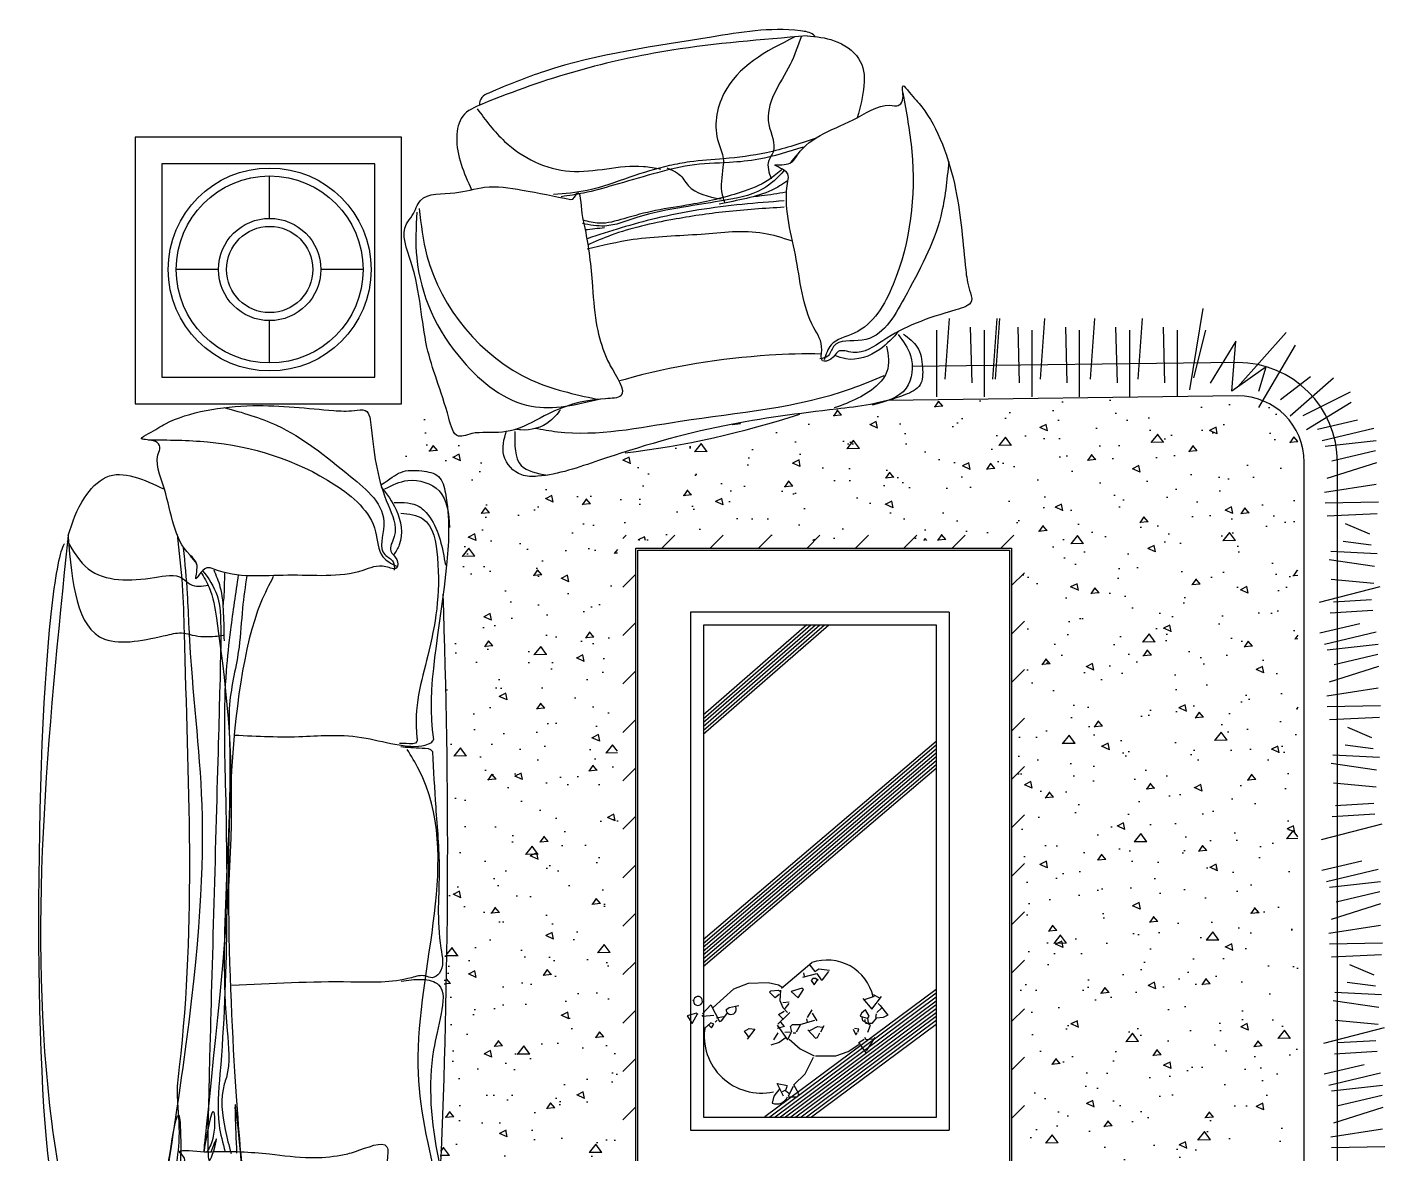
# Model space of a CAD drawing. Header units: metres. Extents: x 310.8 to 324.9, y 159.2 to 165.
# Drawn here: x 321.843 to 324.902, y 160.668 to 163.205 of the extents above; entities that cross this region are included whole.
import ezdxf

# ---------------------------------------------------------------- set-up
doc = ezdxf.new("R2010")
doc.units = ezdxf.units.M
for name, color, linetype in [('02', 2, 'Continuous'), ('4', 4, 'Continuous'), ('8', 8, 'Continuous')]:
    doc.layers.add(name, color=color, linetype=linetype)

msp = doc.modelspace()

# ---------------------------------------------------------------- hatches: boundary and pattern name
at = {"layer": '8'}
h = msp.add_hatch(dxfattribs=at)
h.set_pattern_fill('AR-CONC', scale=0.001, angle=135, style=0)
h.set_pattern_definition([(185, (270.50878, 134.22047), (-0.11755338, 0.14009465), [0.01905, -0.20955]), (130, (270.50878, 134.22047), (-0.110177, -0.1600179), [0.01524, -0.16764]), (235.451, (270.49899, 134.23214), (-0.22773024, -0.01992216), [0.01619, -0.17809]), (181.1842, (270.47286, 134.18455), (-0.1619534, 0.22141024), [0.028575, -0.314325]), (231.6356, (270.45937, 134.203), (-0.3428264, -0.0070861), [0.024285, -0.267135]), (126.184, (270.47286, 134.18455), (-0.3428264, -0.0070856), [0.02286, -0.25146]), (156, (270.46388, 134.21149), (-0.03489527, 0.17952055), [0.01905, -0.20955]), (101, (270.46388, 134.21149), (-0.1739412, -0.0865399), [0.01524, -0.16764]), (206.4514, (270.46097, 134.22645), (-0.20883646, 0.09298004), [0.01619, -0.17809]), (172.5, (270.50878, 134.22047), (-0.061973414, -0.05760547), [0, -0.165608, 0, -0.17018, 0, -0.168275]), (142.5, (270.50878, 134.22047), (-0.118087, -0.02358973), [0, -0.097028, 0, -0.161798, 0, -0.064135]), (102.5, (270.548834, 134.18042), (-0.091826196, 0.09992786), [0, -0.0635, 0, -0.19812, 0, -0.26289]), (92.5, (270.5668, 134.16246), (-0.1227224, 0.0867639), [0, -0.08255, 0, -0.131572, 0, -0.18669])])
edge = h.paths.add_edge_path()
edge.add_spline(control_points=[(322.7879, 160.5769), (322.7916, 160.5602), (322.8003, 160.5142), (322.8032, 160.436), (322.7371, 160.4033), (322.7048, 160.4083), (322.6951, 160.4104)], knot_values=[469.620343, 469.620343, 469.620343, 469.620343, 512.51828, 585.228726, 642.319956, 666.957391, 666.957391, 666.957391, 666.957391], degree=3, periodic=0)
edge.add_line((322.6951, 160.4104), (322.6951, 160.1507))
edge.add_line((322.6951, 160.1507), (322.7023, 160.1507))
edge.add_line((322.7023, 160.1507), (322.7814, 160.2235))
edge.add_spline(control_points=[(322.7814, 160.2235), (322.7829, 160.2285), (322.7892, 160.2509), (322.7984, 160.2886), (322.8259, 160.2768), (322.8364, 160.274)], knot_values=[960.785216, 960.785216, 960.785216, 960.785216, 976.246821, 1028.506194, 1062.794453, 1062.794453, 1062.794453, 1062.794453], degree=3, periodic=0)
edge.add_line((322.8364, 160.274), (323.1656, 160.5769))
edge.add_line((323.1656, 160.5769), (322.7879, 160.5769))
edge = h.paths.add_edge_path()
edge.add_arc((306.5235, 161.3524), 16.2667, 357.47069, 359.89065, ccw=False)
edge.add_spline(control_points=[(322.7744, 160.6345), (322.7789, 160.6153), (322.7837, 160.5964), (322.7879, 160.5769)], knot_values=[419.630088, 419.630088, 419.630088, 419.630088, 469.620343, 469.620343, 469.620343, 469.620343], degree=3, periodic=0)
edge.add_line((322.7879, 160.5769), (323.1656, 160.5769))
edge.add_line((323.1656, 160.5769), (323.1726, 160.5834))
edge.add_line((323.1726, 160.5834), (323.1726, 161.3213))
edge.add_line((323.1726, 161.3213), (322.7902, 161.3213))
edge = h.paths.add_edge_path()
edge.add_spline(control_points=[(322.7919, 162.0487), (322.7911, 162.0324), (322.7878, 161.9915), (322.7831, 161.9519), (322.78, 161.9283)], knot_values=[317.001492, 317.001492, 317.001492, 317.001492, 375.361256, 467.067417, 467.067417, 467.067417, 467.067417], degree=3, periodic=0)
edge.add_arc((306.5235, 161.3524), 16.2667, 359.89065, 362.02887, ccw=False)
edge.add_line((322.7902, 161.3213), (323.1726, 161.3213))
edge.add_line((323.1726, 161.3213), (323.1726, 162.0426))
edge.add_line((323.1726, 162.0426), (323.1643, 162.0487))
edge.add_line((323.1643, 162.0487), (322.7919, 162.0487))
edge = h.paths.add_edge_path()
edge.add_spline(control_points=[(322.8374, 162.2879), (322.8289, 162.2853), (322.8064, 162.2779), (322.7987, 162.3033), (322.7943, 162.3194)], knot_values=[981.406871, 981.406871, 981.406871, 981.406871, 1009.183458, 1056.282781, 1056.282781, 1056.282781, 1056.282781], degree=3, periodic=0)
edge.add_line((322.7943, 162.3194), (322.7139, 162.3783))
edge.add_line((322.7139, 162.3783), (322.6951, 162.3783))
edge.add_line((322.6951, 162.3783), (322.6951, 162.2295))
edge.add_line((322.6951, 162.2295), (322.7704, 162.2136))
edge.add_line((322.7704, 162.2136), (322.8214, 162.0487))
edge.add_line((322.8214, 162.0487), (323.1643, 162.0487))
edge.add_line((323.1643, 162.0487), (322.9649, 162.1946))
edge.add_spline(control_points=[(322.9649, 162.1946), (322.9622, 162.1951), (322.9457, 162.1994), (322.9311, 162.2122), (322.9234, 162.2249)], knot_values=[1197.140204, 1197.140204, 1197.140204, 1197.140204, 1206.58239, 1255.494225, 1255.494225, 1255.494225, 1255.494225], degree=3, periodic=0)
edge.add_line((322.9234, 162.2249), (322.8374, 162.2879))
h.paths.add_polyline_path([(322.9986, 162.1699), (323.1643, 162.0487), (323.1726, 162.0487), (323.1726, 162.2235)])
edge = h.paths.add_edge_path()
edge.add_spline(control_points=[(323.7829, 162.3647), (323.7436, 162.3539), (323.6232, 162.3404), (323.4136, 162.3138), (323.2518, 162.2688), (323.1726, 162.2431)], knot_values=[238.329529, 238.329529, 238.329529, 238.329529, 375.361256, 667.155028, 952.303281, 952.303281, 952.303281, 952.303281], degree=3, periodic=0)
edge.add_line((323.1726, 162.2431), (323.1726, 162.0487))
edge.add_line((323.1726, 162.0487), (324.0754, 162.0487))
edge.add_line((324.0754, 162.0487), (324.0754, 162.3685))
edge.add_line((324.0754, 162.3685), (323.7829, 162.3647))
h.paths.add_polyline_path([(324.0754, 162.3685), (324.0754, 162.0487), (324.7057, 162.0487), (324.7057, 162.2896, 0.289292), (324.5705, 162.3749)])
h.paths.add_polyline_path([(324.0754, 162.0487), (324.0754, 161.3213), (324.7057, 161.3213), (324.7057, 162.0487)])
h.paths.add_polyline_path([(324.0894, 161.3213), (324.0754, 161.3074), (324.0754, 160.5769), (324.7057, 160.5769), (324.7057, 161.3213)])
h.paths.add_polyline_path([(324.0754, 160.5769), (324.0754, 160.1507), (324.6405, 160.1507, 0.161448), (324.7057, 160.2187), (324.7057, 160.5769)])
edge = h.paths.add_edge_path()
edge.add_line((323.1726, 160.5769), (323.1726, 160.3182))
edge.add_spline(control_points=[(323.1726, 160.3182), (323.2495, 160.2935), (323.409, 160.2495), (323.6161, 160.2232), (323.7365, 160.2097), (323.7759, 160.1989)], knot_values=[238.329529, 238.329529, 238.329529, 238.329529, 514.99873, 806.792502, 943.824229, 943.824229, 943.824229, 943.824229], degree=3, periodic=0)
edge.add_spline(control_points=[(323.7759, 160.1989), (323.7882, 160.1955), (323.8142, 160.1871), (323.8458, 160.1727), (323.8515, 160.1557), (323.8524, 160.1507)], knot_values=[131.297279, 131.297279, 131.297279, 131.297279, 174.297836, 221.092255, 238.329529, 238.329529, 238.329529, 238.329529], degree=3, periodic=0)
edge.add_line((323.8524, 160.1507), (324.0754, 160.1507))
edge.add_line((324.0754, 160.1507), (324.0754, 160.5769))
edge.add_line((324.0754, 160.5769), (323.1726, 160.5769))
h.paths.add_polyline_path([(322.971, 160.3979), (323.1726, 160.3514), (323.1726, 160.5769), (323.1656, 160.5769)])

# ---------------------------------------------------------------- linework, layer by layer
at = {"layer": '02', "color": 7}
for p, q in [((322.6861, 162.9572), (322.0861, 162.9572)), ((322.0861, 162.9572), (322.0861, 162.3572)), ((322.6861, 162.3572), (322.6861, 162.9572)), ((322.6261, 162.8972), (322.1461, 162.8972)), ((322.1461, 162.8972), (322.1461, 162.4172)), ((322.6261, 162.4172), (322.6261, 162.8972)), ((324.4621, 162.3881), (324.4927, 162.5718)), ((323.9114, 162.4124), (323.9211, 162.5493)), ((324.0185, 162.4124), (324.0283, 162.5493)), ((324.0245, 162.4124), (324.0343, 162.5493)), ((324.1257, 162.4124), (324.1355, 162.5493)), ((324.2388, 162.4124), (324.2486, 162.5493)), ((324.346, 162.4124), (324.3558, 162.5493)), ((323.8927, 162.3728), (323.8927, 162.5228)), ((323.9717, 162.4042), (323.9684, 162.5297)), ((323.9999, 162.3728), (323.9999, 162.5228)), ((324.0789, 162.4042), (324.0756, 162.5297)), ((324.107, 162.3728), (324.107, 162.5228)), ((324.1861, 162.4042), (324.1828, 162.5297)), ((324.2142, 162.3728), (324.2142, 162.5228)), ((324.2992, 162.4042), (324.2959, 162.5297)), ((324.3274, 162.3728), (324.3274, 162.5228)), ((324.4064, 162.4042), (324.4031, 162.5297)), ((324.4345, 162.3728), (324.4345, 162.5228)), ((324.4712, 162.4157), (324.4988, 162.5228)), ((324.5702, 162.3946), (324.6793, 162.5173)), ((324.5661, 162.4983), (324.508, 162.4034)), ((324.5569, 162.3851), (324.5661, 162.4983)), ((324.6181, 162.3483), (324.7007, 162.4891)), ((324.5705, 162.4497), (323.8368, 162.4411)), ((324.6345, 162.4404), (324.5569, 162.3851)), ((324.6181, 162.3851), (324.6345, 162.4404)), ((322.1461, 162.4172), (322.6261, 162.4172)), ((324.667, 162.3667), (324.7343, 162.4187)), ((324.6884, 162.33), (324.7863, 162.4157)), ((324.7177, 162.3306), (324.8247, 162.3836)), ((322.0861, 162.3572), (322.6861, 162.3572)), ((324.5705, 162.3749), (323.7829, 162.3647)), ((324.7252, 162.2993), (324.8261, 162.3606)), ((324.7504, 162.2998), (324.8404, 162.321)), ((324.7608, 162.2742), (324.8771, 162.3021)), ((324.7672, 162.2616), (324.8822, 162.2742)), ((324.7823, 162.2287), (324.8809, 162.2515)), ((324.7202, 160.2831), (324.7202, 162.2252)), ((324.7722, 162.1895), (324.8834, 162.2249)), ((324.7951, 160.2831), (324.7951, 162.2252)), ((324.7659, 162.1579), (324.8822, 162.1756)), ((324.7672, 162.1338), (324.8872, 162.1364)), ((324.7722, 162.1048), (324.8847, 162.1098)), ((324.8127, 162.087), (324.867, 162.0643)), ((323.1926, 162.0612), (323.1847, 162.0533)), ((323.3017, 162.0612), (323.2725, 162.032)), ((323.4108, 162.0612), (323.3816, 162.032)), ((323.5199, 162.0612), (323.4907, 162.032)), ((323.629, 162.0612), (323.5999, 162.032)), ((323.7381, 162.0612), (323.709, 162.032)), ((323.8472, 162.0612), (323.8181, 162.032)), ((323.9563, 162.0612), (323.9272, 162.032)), ((324.0655, 162.0612), (324.0363, 162.032)), ((324.8076, 162.0478), (324.8708, 162.039)), ((323.2138, 160.6016), (323.2138, 162.032)), ((323.2138, 162.032), (324.0606, 162.032)), ((323.2187, 160.6065), (323.2187, 162.0272)), ((323.2187, 162.0272), (324.0558, 162.0272)), ((324.0558, 162.0272), (324.0558, 160.6065)), ((324.0606, 162.032), (324.0606, 160.6016)), ((324.7798, 162.0251), (324.8847, 162.02)), ((324.776, 162.0061), (324.8784, 161.9909)), ((323.2138, 161.9733), (323.1847, 161.9442)), ((324.0898, 161.9764), (324.0606, 161.9473)), ((324.7811, 161.9618), (324.8771, 161.953)), ((324.7543, 161.9098), (324.8913, 161.9453)), ((324.7785, 161.8859), (324.8746, 161.8923)), ((324.7861, 161.9112), (324.8721, 161.9163)), ((323.2138, 161.8642), (323.1847, 161.8351)), ((323.9204, 161.8876), (323.3372, 161.8876)), ((323.3372, 161.8876), (323.3372, 160.7212)), ((323.5993, 161.8589), (323.366, 161.6555)), ((323.9204, 161.8876), (323.9204, 160.7212)), ((324.0898, 161.8673), (324.0606, 161.8382)), ((324.7553, 161.841), (324.8454, 161.8623)), ((323.6188, 161.8585), (323.366, 161.638)), ((323.6088, 161.8585), (323.366, 161.6467)), ((323.6489, 161.8585), (323.366, 161.6117)), ((323.6389, 161.8585), (323.366, 161.6205)), ((323.6289, 161.8585), (323.366, 161.6292)), ((323.8913, 161.8585), (323.3664, 161.8585)), ((323.3664, 161.8585), (323.3664, 160.7504)), ((323.8913, 160.7504), (323.8913, 161.8585)), ((324.7658, 161.8155), (324.882, 161.8433)), ((324.7721, 161.8028), (324.8871, 161.8155)), ((324.7873, 161.77), (324.8858, 161.7927)), ((323.2138, 161.7551), (323.1847, 161.7259)), ((324.0898, 161.7582), (324.0606, 161.729)), ((324.7771, 161.7307), (324.8884, 161.7662)), ((324.7708, 161.6991), (324.8871, 161.7168)), ((324.7721, 161.6751), (324.8922, 161.6776)), ((323.2138, 161.646), (323.1847, 161.6168)), ((324.0898, 161.6491), (324.0606, 161.6199)), ((324.7771, 161.646), (324.8896, 161.6511)), ((324.8176, 161.6283), (324.8719, 161.6055)), ((323.8909, 161.5964), (323.3662, 161.1496)), ((323.8909, 161.5877), (323.3662, 161.1409)), ((324.8125, 161.5891), (324.8757, 161.5802)), ((323.8909, 161.5789), (323.3662, 161.1321)), ((323.8909, 161.5702), (323.3662, 161.1234)), ((323.8909, 161.5614), (323.3662, 161.1147)), ((323.8909, 161.5527), (323.3662, 161.1059)), ((324.7847, 161.5663), (324.8896, 161.5613)), ((323.2138, 161.5369), (323.1847, 161.5077)), ((323.8909, 161.5439), (323.3662, 161.0972)), ((323.8909, 161.5352), (323.3662, 161.0884)), ((324.0898, 161.54), (324.0606, 161.5108)), ((324.7809, 161.5473), (324.8833, 161.5322)), ((324.786, 161.5031), (324.882, 161.4942)), ((324.0898, 161.4309), (324.0606, 161.4017)), ((324.7835, 161.4272), (324.8795, 161.4335)), ((324.791, 161.4525), (324.877, 161.4575)), ((323.2138, 161.4278), (323.1847, 161.3986)), ((324.7591, 161.3753), (324.8961, 161.4108)), ((323.2138, 161.3187), (323.1847, 161.2895)), ((324.0898, 161.3218), (324.0606, 161.2926)), ((324.76, 161.3066), (324.8501, 161.3278)), ((324.7705, 161.281), (324.8868, 161.3088)), ((324.7768, 161.2683), (324.8918, 161.281)), ((324.792, 161.2355), (324.8906, 161.2582)), ((324.7819, 161.1963), (324.8931, 161.2317)), ((323.2138, 161.2096), (323.1847, 161.1804)), ((324.0898, 161.2126), (324.0606, 161.1835)), ((324.7756, 161.1646), (324.8918, 161.1823)), ((324.7768, 161.1406), (324.8969, 161.1431)), ((323.2138, 161.1004), (323.1847, 161.0713)), ((323.5427, 161.0407), (323.6104, 161.0983)), ((324.0898, 161.1035), (324.0606, 161.0744)), ((324.7819, 161.1115), (324.8944, 161.1166)), ((324.8223, 161.0938), (324.8767, 161.071)), ((323.5902, 161.0652), (323.6219, 161.0738)), ((323.5917, 161.0752), (323.5931, 161.068)), ((323.6061, 161.0925), (323.6176, 161.0781)), ((323.6176, 161.0781), (323.6262, 161.0839)), ((323.6219, 161.0738), (323.632, 161.0594)), ((323.6262, 161.0839), (323.6507, 161.081)), ((323.6349, 161.0594), (323.6493, 161.0781)), ((323.3886, 160.9975), (323.4347, 161.0392)), ((323.4347, 161.0392), (323.4678, 161.0522)), ((323.4678, 161.0522), (323.5125, 161.0536)), ((323.8909, 161.038), (323.505, 160.7507)), ((323.5125, 161.0536), (323.5355, 161.0479)), ((323.5154, 161.032), (323.5182, 161.0349)), ((323.5182, 161.0349), (323.5355, 161.0364)), ((323.5355, 161.0479), (323.5456, 161.0421)), ((323.5355, 161.0364), (323.5398, 161.0335)), ((323.5398, 161.0364), (323.5384, 161.0133)), ((323.5888, 161.0407), (323.5643, 161.0335)), ((323.5643, 161.0335), (323.5802, 161.0191)), ((323.5802, 161.0191), (323.5917, 161.0378)), ((323.5917, 161.0378), (323.5888, 161.0407)), ((323.6133, 161.0623), (323.609, 161.058)), ((323.609, 161.058), (323.6162, 161.0479)), ((323.619, 161.0623), (323.6133, 161.0623)), ((323.6162, 161.0479), (323.6248, 161.0608)), ((323.6248, 161.058), (323.619, 161.0623)), ((323.632, 161.0594), (323.6349, 161.0594)), ((324.8173, 161.0546), (324.8805, 161.0457)), ((323.3454, 161.0148), (323.3425, 161.0119)), ((323.3641, 160.9831), (323.3829, 161.0032)), ((323.3829, 161.0032), (323.403, 160.9658)), ((323.5283, 161.0191), (323.5154, 161.032)), ((323.8909, 161.0292), (323.5163, 160.7504)), ((323.8909, 161.0205), (323.528, 160.7504)), ((323.537, 161.0263), (323.5283, 161.0191)), ((323.5384, 161.0133), (323.5456, 160.9975)), ((323.8909, 161.0117), (323.5398, 160.7504)), ((323.56, 161.009), (323.5456, 161.0076)), ((323.5586, 161.0061), (323.5499, 160.9946)), ((323.8909, 161.003), (323.5515, 160.7504)), ((323.7256, 161.0176), (323.7458, 160.9932)), ((323.7515, 161.022), (323.7285, 161.0148)), ((323.7458, 160.9932), (323.7674, 161.022)), ((323.7487, 161.0263), (323.7631, 161.0191)), ((323.7602, 161.0061), (323.7645, 161.0018)), ((324.7857, 161.0129), (324.8881, 160.9977)), ((324.7895, 161.0318), (324.8944, 161.0268)), ((323.2138, 160.9913), (323.1847, 160.9622)), ((323.3512, 160.9845), (323.3296, 160.9787)), ((323.3296, 160.9787), (323.3411, 160.9615)), ((323.3411, 160.9615), (323.3541, 160.9845)), ((323.3541, 160.9816), (323.3512, 160.9845)), ((323.3627, 160.9802), (323.3641, 160.9773)), ((323.3641, 160.9773), (323.3901, 160.9802)), ((323.4117, 160.9759), (323.3958, 160.973)), ((323.4073, 160.9672), (323.4217, 160.9859)), ((323.4189, 160.9932), (323.4246, 160.9975)), ((323.4246, 160.9975), (323.4462, 161.0018)), ((323.5614, 160.9859), (323.5341, 160.96)), ((323.5355, 160.9816), (323.5485, 160.9888)), ((323.547, 160.9701), (323.5355, 160.9816)), ((323.5456, 160.9975), (323.5557, 160.9859)), ((323.8909, 160.9942), (323.5633, 160.7504)), ((323.8909, 160.9855), (323.575, 160.7504)), ((323.8909, 160.9767), (323.5868, 160.7504)), ((323.5989, 160.9715), (323.6003, 160.9643)), ((323.6104, 160.9917), (323.6003, 160.9744)), ((323.6118, 160.9845), (323.6219, 160.9672)), ((323.7227, 160.9845), (323.7199, 160.9773)), ((323.7199, 160.9773), (323.7357, 160.973)), ((323.7314, 160.9917), (323.7227, 160.9845)), ((323.7256, 160.9672), (323.7242, 160.9744)), ((323.74, 160.9773), (323.7314, 160.9917)), ((323.7371, 160.973), (323.74, 160.9773)), ((323.7386, 160.9629), (323.7371, 160.973)), ((323.7559, 160.973), (323.7458, 160.9615)), ((323.7559, 160.9831), (323.7544, 160.9744)), ((323.7717, 160.9744), (323.7559, 160.973)), ((323.7674, 160.996), (323.7573, 160.9859)), ((323.7645, 161.0018), (323.7818, 160.9802)), ((323.7818, 160.9802), (323.7717, 160.9744)), ((324.0898, 160.9944), (324.0606, 160.9653)), ((323.3829, 160.9629), (323.3728, 160.9528)), ((323.3771, 160.9586), (323.3843, 160.9514)), ((323.3901, 160.96), (323.3829, 160.9629)), ((323.3843, 160.9514), (323.3901, 160.96)), ((323.3973, 160.9687), (323.3929, 160.9643)), ((323.403, 160.9658), (323.4073, 160.9672)), ((323.4592, 160.9442), (323.4693, 160.9499)), ((323.4693, 160.9298), (323.4592, 160.9442)), ((323.4822, 160.9485), (323.4649, 160.9255)), ((323.4693, 160.9499), (323.4822, 160.9485)), ((323.5326, 160.9571), (323.5557, 160.924)), ((323.5485, 160.9543), (323.5326, 160.9499)), ((323.5398, 160.9643), (323.5485, 160.9543)), ((323.5499, 160.9413), (323.5658, 160.9427)), ((323.5629, 160.9543), (323.5672, 160.9586)), ((323.5658, 160.9427), (323.5629, 160.9543)), ((323.5672, 160.9586), (323.5845, 160.9586)), ((323.5845, 160.9571), (323.5758, 160.9413)), ((323.5845, 160.9586), (323.6176, 160.9687)), ((323.8909, 160.968), (323.5986, 160.7504)), ((323.6018, 160.9471), (323.619, 160.9283)), ((323.6061, 160.9456), (323.6234, 160.9543)), ((323.8909, 160.9592), (323.6103, 160.7504)), ((323.6234, 160.9543), (323.6349, 160.9528)), ((323.6378, 160.9557), (323.6306, 160.9413)), ((323.704, 160.9485), (323.7098, 160.9355)), ((323.717, 160.9485), (323.7069, 160.9499)), ((323.7141, 160.9413), (323.717, 160.9485)), ((323.7429, 160.9571), (323.7256, 160.9672)), ((323.7299, 160.9701), (323.7299, 160.9658)), ((323.7458, 160.9615), (323.7314, 160.9615)), ((323.7371, 160.9413), (323.7429, 160.9571)), ((324.764, 160.9165), (324.901, 160.9521)), ((324.7907, 160.9686), (324.8868, 160.9597)), ((323.537, 160.9183), (323.5182, 160.9125)), ((323.5341, 160.9399), (323.524, 160.924)), ((323.5528, 160.9298), (323.537, 160.9183)), ((323.5557, 160.924), (323.5643, 160.9399)), ((323.56, 160.9255), (323.5845, 160.9039)), ((323.5686, 160.9399), (323.5744, 160.9399)), ((323.619, 160.9283), (323.6234, 160.9298)), ((323.6234, 160.9298), (323.6291, 160.9399)), ((323.6925, 160.8981), (323.717, 160.9139)), ((323.7098, 160.9355), (323.7127, 160.9399)), ((323.717, 160.9183), (323.7285, 160.9255)), ((323.7328, 160.8952), (323.717, 160.9183)), ((323.7328, 160.924), (323.7299, 160.9298)), ((323.753, 160.9298), (323.7328, 160.8995)), ((323.7487, 160.9255), (323.7328, 160.924)), ((324.7958, 160.918), (324.8817, 160.9231)), ((323.2138, 160.8822), (323.1847, 160.8531)), ((323.5845, 160.9039), (323.6162, 160.888)), ((323.596, 160.8477), (323.6147, 160.8851)), ((323.619, 160.888), (323.6651, 160.888)), ((323.6651, 160.888), (323.6925, 160.8981)), ((324.0898, 160.8853), (324.0606, 160.8562)), ((324.7882, 160.8927), (324.8843, 160.899)), ((324.765, 160.8478), (324.855, 160.869)), ((324.7754, 160.8222), (324.8917, 160.8501)), ((323.547, 160.7973), (323.5326, 160.8261)), ((323.5326, 160.8261), (323.5557, 160.8218)), ((323.5542, 160.8189), (323.5514, 160.8102)), ((323.5686, 160.8189), (323.5571, 160.7973)), ((323.5701, 160.8232), (323.596, 160.8477)), ((323.5816, 160.803), (323.5701, 160.8232)), ((324.7818, 160.8096), (324.8968, 160.8222)), ((323.5254, 160.7973), (323.5211, 160.7814)), ((323.5384, 160.8146), (323.5254, 160.7973)), ((323.5499, 160.8102), (323.5442, 160.8074)), ((323.5514, 160.8102), (323.5586, 160.8045)), ((323.5571, 160.7958), (323.5787, 160.7958)), ((323.5802, 160.7973), (323.5816, 160.803)), ((324.7969, 160.7767), (324.8955, 160.7995)), ((323.2138, 160.7731), (323.1847, 160.744)), ((324.0898, 160.7762), (324.0606, 160.747)), ((324.7868, 160.7375), (324.898, 160.7729)), ((323.3664, 160.7504), (323.8913, 160.7504)), ((323.3372, 160.7212), (323.9204, 160.7212)), ((324.7805, 160.7059), (324.8968, 160.7236)), ((324.7818, 160.6819), (324.9018, 160.6844))]:
    msp.add_line(p, q, dxfattribs=at)
for centre, radius, start, end in [((324.5705, 162.2252), 0.2245, 0, 90), ((324.5705, 162.2252), 0.1497, 0, 90), ((322.9451, 164.2761), 2.0445, 276.8769, 288.2028), ((306.5235, 161.3524), 16.2667, 357.47069, 2.02887), ((323.645, 160.9975), 0.1066, 12.9381, 108.9246), ((323.3541, 161.0119), 0.0101, 180, 161.5651), ((323.4289, 160.9932), 0.0115, 180, 26.5651), ((323.4966, 160.9327), 0.1282, 170.7539, 282.3954), ((323.5312, 160.8074), 0.0274, 248.7495, 336.0375)]:
    msp.add_arc(centre, radius, start, end, dxfattribs=at)
for points, knots in [([(323.6184, 163.1838), (323.6171, 163.1852), (323.6091, 163.1936), (323.5242, 163.2069), (323.3279, 163.1719), (323.0818, 163.1384), (322.9205, 163.0733), (322.8649, 163.0488), (322.8618, 163.0356), (322.8617, 163.0293)], [17.99656, 17.99656, 17.99656, 17.99656, 24.654541, 59.355785, 289.542515, 728.551681, 882.30278, 904.288941, 924.788376, 924.788376, 924.788376, 924.788376]), ([(323.6001, 163.1855), (323.4974, 163.1772), (323.2461, 163.157), (322.9966, 163.0872), (322.8183, 163.0109), (322.8026, 162.9302), (322.8267, 162.8772), (322.844, 162.8392)], [0, 0, 0, 0, 350.70006, 858.205579, 917.075962, 972.848208, 1113.682742, 1113.682742, 1113.682742, 1113.682742]), ([(323.5725, 163.1833), (323.5071, 163.1509), (323.4092, 163.0986), (323.3863, 162.9673), (323.413, 162.9157), (323.4093, 162.8757), (323.403, 162.8417), (323.4121, 162.8166), (323.4141, 162.8111)], [14.22546, 14.22546, 14.22546, 14.22546, 248.732969, 375.734785, 418.155281, 441.003934, 511.971111, 531.951261, 531.951261, 531.951261, 531.951261]), ([(323.5876, 163.1853), (323.5799, 163.1638), (323.5566, 163.0979), (323.4893, 163.0152), (323.5348, 162.9355), (323.5067, 162.8994), (323.5142, 162.8779), (323.5191, 162.8637)], [0, 0, 0, 0, 79.489254, 242.739997, 314.65082, 339.438853, 386.590051, 386.590051, 386.590051, 386.590051]), ([(323.6001, 163.1855), (323.6207, 163.1837), (323.6637, 163.18), (323.7459, 163.1247), (323.7262, 163.0505), (323.7132, 163.0013)], [0, 0, 0, 0, 71.10826, 148.314414, 301.164142, 301.164142, 301.164142, 301.164142]), ([(323.797, 163.028), (323.7686, 163.0354), (323.6926, 162.9818), (323.5978, 162.9586), (323.5641, 162.8916), (323.5069, 162.8989), (323.5618, 162.882), (323.5443, 162.8057), (323.5802, 162.6946), (323.5904, 162.5577), (323.6387, 162.493), (323.6274, 162.4487), (323.6584, 162.4559), (323.6688, 162.4831), (323.7198, 162.4624), (323.8023, 162.5252), (323.877, 162.5524), (323.978, 162.5807), (323.962, 162.6213), (323.9518, 162.7016), (323.944, 162.8439), (323.8894, 162.9954), (323.8382, 163.0484), (323.8102, 163.0844), (323.8195, 163.0466), (323.8111, 163.0298), (323.8005, 163.0271), (323.797, 163.028)], [0, 0, 0, 0, 100.597406, 281.319891, 315.054718, 349.509689, 389.200281, 408.162693, 598.959573, 792.637569, 852.601939, 880.830983, 902.666946, 929.495226, 968.022274, 1050.611483, 1254.96923, 1301.260424, 1329.316584, 1382.311494, 1591.546287, 1820.820862, 1871.094845, 1893.578982, 1925.370652, 1945.336599, 1957.814292, 1957.814292, 1957.814292, 1957.814292]), ([(323.816, 163.0575), (323.8239, 163.0134), (323.8499, 162.8699), (323.8285, 162.6759), (323.7401, 162.5176), (323.6523, 162.5007), (323.6426, 162.4682), (323.6388, 162.4556)], [0, 0, 0, 0, 153.199383, 498.931474, 658.942203, 726.134726, 768.614124, 768.614124, 768.614124, 768.614124]), ([(322.8568, 163.021), (322.8759, 162.9954), (322.9271, 162.9266), (323.0666, 162.8574), (323.1897, 162.901), (323.2572, 162.8881), (323.27, 162.8856)], [0, 0, 0, 0, 109.257629, 294.294606, 484.078985, 528.781997, 528.781997, 528.781997, 528.781997]), ([(323.618, 162.9545), (323.5818, 162.9423), (323.5148, 162.9199), (323.4189, 162.9087), (323.3454, 162.9044), (323.2745, 162.8909), (323.1981, 162.8674), (323.1133, 162.8351), (323.0542, 162.8302), (323.0287, 162.828)], [0, 0, 0, 0, 130.481225, 241.871234, 329.653071, 382.635961, 489.129551, 603.809277, 691.391283, 691.391283, 691.391283, 691.391283]), ([(323.5911, 162.9351), (323.5581, 162.9244), (323.504, 162.9069), (323.4175, 162.899), (323.3368, 162.8977), (323.2504, 162.8741), (323.1714, 162.8513), (323.103, 162.8314), (323.063, 162.8257), (323.0462, 162.8234)], [0, 0, 0, 0, 118.476382, 194.076844, 297.117853, 393.933927, 499.659542, 579.515716, 637.850776, 637.850776, 637.850776, 637.850776]), ([(323.9191, 162.9023), (323.9151, 162.8604), (323.9047, 162.7503), (323.8327, 162.6208), (323.7591, 162.4844), (323.6606, 162.5054), (323.6511, 162.4617), (323.6355, 162.4595), (323.6287, 162.4585)], [0, 0, 0, 0, 141.86292, 373.630524, 526.427539, 601.735045, 630.296438, 651.966247, 651.966247, 651.966247, 651.966247]), ([(323.5485, 162.8828), (323.534, 162.8661), (323.4941, 162.8282), (323.4083, 162.8139), (323.3134, 162.7988), (323.2266, 162.7834), (323.1524, 162.7516), (323.1106, 162.7598), (323.0937, 162.7631)], [49.606189, 49.606189, 49.606189, 49.606189, 124.052713, 239.571345, 333.3214, 456.942517, 542.38691, 600.329448, 600.329448, 600.329448, 600.329448]), ([(323.5446, 162.886), (323.5346, 162.8773), (323.5069, 162.853), (323.4355, 162.8265), (323.3496, 162.8061), (323.2602, 162.7943), (323.1931, 162.7758), (323.138, 162.759), (323.1075, 162.7672), (323.0953, 162.7705)], [0, 0, 0, 0, 45.174964, 125.558829, 256.610972, 349.076861, 433.189907, 497.197145, 539.983253, 539.983253, 539.983253, 539.983253]), ([(323.2849, 162.8884), (323.2882, 162.8868), (323.2973, 162.8822), (323.3169, 162.8733), (323.3379, 162.831), (323.3777, 162.8237), (323.4061, 162.8184)], [0, 0, 0, 0, 12.396318, 35.253043, 71.848794, 163.317226, 163.317226, 163.317226, 163.317226]), ([(323.0674, 162.817), (323.031, 162.8245), (322.9679, 162.8372), (322.8774, 162.8514), (322.8066, 162.8261), (322.729, 162.8346), (322.7153, 162.784), (322.6805, 162.7461), (322.7293, 162.6358), (322.7313, 162.4869), (322.7806, 162.3775), (322.806, 162.2727), (322.8416, 162.2911), (322.88, 162.2926), (322.9372, 162.2892), (323.0261, 162.3429), (323.0996, 162.3684), (323.2043, 162.3698), (323.1591, 162.4339), (323.1382, 162.4822), (323.1202, 162.548), (323.117, 162.6406), (323.1048, 162.7319), (323.0911, 162.7846), (323.0887, 162.8537), (323.0738, 162.8157), (323.0674, 162.817)], [0, 0, 0, 0, 127.427681, 224.276404, 302.261986, 392.779016, 437.096694, 463.557063, 563.507143, 784.838909, 976.246821, 1028.506194, 1069.058754, 1082.809516, 1162.638681, 1258.731906, 1422.314775, 1462.867277, 1544.873185, 1583.434163, 1661.617215, 1768.019408, 1911.553131, 1945.84397, 1998.930645, 2021.420543, 2021.420543, 2021.420543, 2021.420543]), ([(323.5554, 162.8587), (323.544, 162.8512), (323.5159, 162.8327), (323.4625, 162.8188), (323.4225, 162.8106), (323.4019, 162.8064)], [0, 0, 0, 0, 46.593931, 114.59593, 186.8347, 186.8347, 186.8347, 186.8347]), ([(323.5481, 162.8139), (323.5167, 162.8115), (323.4196, 162.804), (323.2696, 162.782), (323.1557, 162.7453), (323.1047, 162.7288)], [0, 0, 0, 0, 108.049196, 333.891802, 517.629591, 517.629591, 517.629591, 517.629591]), ([(323.5524, 162.8336), (323.5341, 162.8303), (323.5098, 162.826), (323.4852, 162.8238), (323.4791, 162.8233)], [0, 0, 0, 0, 63.690529, 84.680578, 84.680578, 84.680578, 84.680578]), ([(322.7204, 162.7886), (322.7188, 162.7542), (322.7133, 162.6348), (322.7926, 162.4621), (322.9654, 162.327), (323.0816, 162.3554), (323.1347, 162.3684)], [0, 0, 0, 0, 117.484834, 407.414781, 620.246611, 799.395046, 799.395046, 799.395046, 799.395046]), ([(322.726, 162.7968), (322.7301, 162.761), (322.7479, 162.6047), (322.9055, 162.415), (323.0757, 162.3784), (323.1266, 162.3675)], [0, 0, 0, 0, 123.587716, 539.784626, 717.53011, 717.53011, 717.53011, 717.53011]), ([(323.5483, 162.7996), (323.5042, 162.7969), (323.4202, 162.7916), (323.2896, 162.7721), (323.1843, 162.7488), (323.1226, 162.7222), (323.105, 162.7145)], [0, 0, 0, 0, 151.37946, 288.564606, 452.874576, 518.766039, 518.766039, 518.766039, 518.766039]), ([(323.5649, 162.7238), (323.544, 162.7305), (323.4781, 162.7516), (323.3565, 162.735), (323.2232, 162.7336), (323.1388, 162.7132), (323.1044, 162.7049)], [0, 0, 0, 0, 74.526832, 235.368216, 411.08678, 532.069418, 532.069418, 532.069418, 532.069418]), ([(323.8172, 162.514), (323.8291, 162.5051), (323.8541, 162.4864), (323.8609, 162.4421), (323.8612, 162.3947), (323.7808, 162.358), (323.6358, 162.342), (323.3987, 162.3119), (323.178, 162.2474), (323.0293, 162.1934), (322.948, 162.1925), (322.9065, 162.2383), (322.9172, 162.2771), (322.9224, 162.2959)], [0, 0, 0, 0, 48.943013, 103.025949, 148.534553, 195.328972, 375.361256, 667.155028, 1003.182997, 1165.538814, 1206.58239, 1274.47318, 1338.225006, 1338.225006, 1338.225006, 1338.225006]), ([(323.8076, 162.5216), (323.7942, 162.5065), (323.7632, 162.4718), (323.7038, 162.4499), (323.6707, 162.4628), (323.6626, 162.466)], [0, 0, 0, 0, 69.56601, 160.233414, 189.860891, 189.860891, 189.860891, 189.860891]), ([(323.8051, 162.5129), (323.8164, 162.4982), (323.8429, 162.4636), (323.833, 162.3766), (323.7765, 162.3617), (323.7463, 162.3537)], [0, 0, 0, 0, 62.883797, 147.829924, 245.663948, 245.663948, 245.663948, 245.663948]), ([(323.6321, 162.4686), (323.5931, 162.4704), (323.4441, 162.4643), (323.2915, 162.4418), (323.1822, 162.4096), (323.1781, 162.4084)], [89.052228, 89.052228, 89.052228, 89.052228, 222.96578, 599.021538, 613.61065, 613.61065, 613.61065, 613.61065]), ([(323.779, 162.4865), (323.7827, 162.4666), (323.7886, 162.4352), (323.7447, 162.3783), (323.6977, 162.3609), (323.6614, 162.3475)], [0, 0, 0, 0, 65.355661, 103.354857, 233.394712, 233.394712, 233.394712, 233.394712]), ([(322.9866, 162.3022), (323.0035, 162.2991), (323.1117, 162.2796), (323.3521, 162.3315), (323.6041, 162.3491), (323.7496, 162.4107), (323.7739, 162.421)], [0, 0, 0, 0, 58.661068, 375.93507, 825.814021, 916.361162, 916.361162, 916.361162, 916.361162]), ([(323.0443, 162.3435), (323.037, 162.3342), (323.0154, 162.3069), (322.9734, 162.2949), (322.9472, 162.2991), (322.9435, 162.2997)], [0, 0, 0, 0, 40.128951, 118.809172, 131.501248, 131.501248, 131.501248, 131.501248]), ([(322.9417, 162.2945), (322.9411, 162.2646), (322.94, 162.2103), (322.9919, 162.2003), (323.0152, 162.1958)], [0, 0, 0, 0, 88.639768, 160.999132, 160.999132, 160.999132, 160.999132]), ([(322.6399, 162.1744), (322.6608, 162.1874), (322.6838, 162.2086), (322.7286, 162.2072), (322.7753, 162.1988), (322.7964, 162.113), (322.7843, 161.8893), (322.7396, 161.7144), (322.758, 161.6007)], [0, 0, 0, 0, 48.943013, 103.025949, 148.534553, 195.328972, 375.361256, 945.044024, 945.044024, 945.044024, 945.044024]), ([(321.9272, 162.0417), (321.919, 162.0348), (321.8585, 161.7544), (321.8562, 160.7081), (321.9139, 160.5385), (321.9264, 160.5025), (321.9503, 160.4823), (321.9526, 160.4833)], [0, 0, 0, 0, 127.50928, 732.614955, 770.548522, 809.419481, 817.699888, 817.699888, 817.699888, 817.699888]), ([(322.2381, 161.9809), (322.2518, 161.9635), (322.2818, 161.9174), (322.2801, 161.8304), (322.2484, 160.7032), (322.2476, 160.615), (322.2775, 160.7251), (322.2619, 160.6855), (322.2555, 160.6695)], [49.606189, 49.606189, 49.606189, 49.606189, 124.052713, 239.571345, 333.3214, 456.942517, 542.38691, 600.329448, 600.329448, 600.329448, 600.329448]), ([(322.3103, 161.6107), (322.3617, 161.6082), (322.4564, 161.6037), (322.5862, 161.6179), (322.7158, 161.5741), (322.7554, 161.5948), (322.7576, 161.5992), (322.758, 161.6007)], [0, 0, 0, 0, 175.924574, 324.224602, 448.430744, 460.868212, 466.272512, 466.272512, 466.272512, 466.272512]), ([(322.6844, 161.5847), (322.699, 161.5835), (322.7207, 161.5816), (322.7536, 161.5809), (322.756, 161.5733), (322.7562, 161.5724)], [0, 0, 0, 0, 55.279979, 82.352953, 85.624213, 85.624213, 85.624213, 85.624213])]:
    msp.add_open_spline(points, degree=3, knots=knots, dxfattribs=at)
for points in [[(323.5767, 162.9176), (323.5719, 162.9115), (323.5672, 162.9054), (323.5624, 162.8994)], [(323.0997, 162.7492), (323.1144, 162.7508), (323.129, 162.7524), (323.1437, 162.754)], [(322.2091, 162.0149), (322.2142, 162.0091), (322.2193, 162.0034), (322.2243, 161.9975)]]:
    msp.add_open_spline(points, degree=3, dxfattribs=at)
for points, start_tangent, end_tangent in [([(322.1409, 162.2518), (322.1518, 162.1644), (322.2091, 162.0171), (322.2254, 161.9925), (322.2227, 161.9625), (322.2472, 161.9871), (322.2636, 161.9843), (322.43, 161.9707), (322.599, 161.9816), (322.6508, 161.9898), (322.6754, 161.9871), (322.6754, 162.0062), (322.6618, 162.0253), (322.6697, 162.058), (322.6561, 162.129), (322.6179, 162.3036), (322.6045, 162.3418), (322.5799, 162.3418), (322.5336, 162.3418), (322.3509, 162.3527), (322.1545, 162.3118), (322.1163, 162.29), (322.1, 162.2791), (322.1273, 162.2736), (322.1409, 162.2627), (322.1409, 162.2518)], (-0.425856, -0.904791), (-0.425856, -0.904791)), ([(322.1977, 160.6536), (322.1568, 160.5499), (322.1349, 160.4681), (322.1349, 160.3998), (322.1377, 160.3207), (322.1677, 160.2961), (322.184, 160.2798), (322.2713, 160.2743), (322.4649, 160.2743), (322.6313, 160.2934), (322.6749, 160.3071), (322.6749, 160.3425), (322.6762, 160.3545), (322.685, 160.4238), (322.6659, 160.5056), (322.6531, 160.6482), (322.6531, 160.6836), (322.5822, 160.6727), (322.5494, 160.6645), (322.4813, 160.6591), (322.3886, 160.6673), (322.2631, 160.6727), (322.2331, 160.6727), (322.1868, 160.67), (322.1977, 160.6536)], (-0.3772, -0.926132), (-0.3772, -0.926132))]:
    msp.add_spline(points, degree=3, dxfattribs=dict(at, start_tangent=start_tangent, end_tangent=end_tangent))
for points in [[(322.2869, 162.3487), (322.4044, 162.3087), (322.5712, 162.1935), (322.6464, 162.083), (322.6488, 162.0172), (322.6676, 162.0007), (322.6699, 161.9819)], [(322.1154, 162.2758), (322.2493, 162.2711), (322.536, 162.1747), (322.6276, 162.0689), (322.6441, 162.0125), (322.6746, 161.9913)], [(321.9349, 162.0605), (321.9718, 162.1453), (322.0209, 162.1917), (322.1518, 162.1644)], [(322.6407, 162.1693), (322.6741, 162.1184), (322.6811, 162.0394), (322.6688, 162.0166)], [(322.6488, 162.1653), (322.7005, 162.1841), (322.771, 162.1606), (322.7945, 162.0783)], [(322.6699, 162.1347), (322.7263, 162.1253), (322.7498, 162.1018), (322.7851, 161.9937)], [(322.6844, 162.1109), (322.7346, 162.0978), (322.7673, 162.0104), (322.7455, 161.7898), (322.7209, 161.6047), (322.7209, 161.596), (322.6969, 161.5916), (322.6816, 161.5916)], [(321.9349, 162.0605), (321.8981, 160.7351), (321.944, 160.5008), (321.9686, 160.449), (322.0122, 160.4271), (322.1349, 160.438)], [(321.9327, 162.0482), (321.9804, 161.9853), (322.13, 161.9658), (322.1929, 161.9636), (322.2103, 161.9506), (322.2514, 161.9484)], [(321.9349, 162.0576), (322.0173, 161.8269), (322.1584, 161.8361), (322.1952, 161.8405), (322.2148, 161.8361), (322.2666, 161.8334), (322.284, 161.8356)], [(322.1804, 162.0624), (322.192, 161.9488), (322.1962, 161.8411), (322.1853, 160.8632), (322.1807, 160.8051), (322.1816, 160.7834), (322.1844, 160.694), (322.1535, 160.551)], [(322.1945, 162.0323), (322.2032, 161.9291), (322.207, 161.8528), (322.1932, 160.8617), (322.1628, 160.6578), (322.1838, 160.7546), (322.1888, 160.6849), (322.1875, 160.6339)], [(322.2631, 161.9832), (322.2772, 161.9449), (322.2847, 161.8859), (322.2863, 161.8228)], [(322.3973, 161.9678), (322.3692, 161.909), (322.3165, 160.7391), (322.3123, 160.7752), (322.3147, 160.6694)], [(322.2342, 161.9776), (322.2529, 161.9428), (322.2691, 161.8743), (322.2461, 160.7287), (322.2409, 160.671), (322.2621, 160.7633), (322.2621, 160.7073), (322.2485, 160.6725)], [(322.3183, 161.9717), (322.3009, 161.8478), (322.2911, 161.7553), (322.2891, 161.5018), (322.2772, 160.8481), (322.2753, 160.7319), (322.2888, 160.6719)], [(322.3376, 161.9698), (322.3279, 161.8962), (322.3202, 161.8091), (322.2988, 161.6798), (322.2988, 161.5931), (322.2934, 160.9443), (322.2915, 160.8398), (322.2869, 160.8248), (322.2888, 160.7223), (322.3023, 160.6681)], [(322.2872, 161.9757), (322.2855, 161.92), (322.2838, 161.9017)], [(322.7562, 161.5724), (322.7632, 161.4483), (322.771, 161.3099), (322.7749, 161.1306), (322.771, 161.0741), (322.7554, 161.0643), (322.7398, 161.0682), (322.7087, 161.0643), (322.5723, 161.0546), (322.3036, 161.0468)], [(322.6954, 160.447), (322.7303, 160.447), (322.7696, 160.4798), (322.7696, 160.589), (322.7238, 160.8664), (322.7253, 161.5329), (322.6991, 161.5785)], [(322.6854, 161.0565), (322.7325, 161.0604), (322.7698, 161.0486), (322.7757, 160.9838), (322.7585, 160.9016), (322.7696, 160.6555), (322.7971, 160.5252), (322.7854, 160.4387), (322.7245, 160.4073), (322.6833, 160.4132)]]:
    msp.add_spline(points, degree=3, dxfattribs=at)
at = {"layer": '4', "color": 7}
for p, q in [((322.3891, 162.7745), (322.3891, 162.87)), ((322.2739, 162.6594), (322.1785, 162.6594)), ((322.5996, 162.6594), (322.5042, 162.6594)), ((322.3891, 162.4488), (322.3891, 162.5442))]:
    msp.add_line(p, q, dxfattribs=at)
for radius in [0.2286, 0.2106, 0.1152, 0.0972]:
    msp.add_circle((322.3891, 162.6594), radius, dxfattribs=at)

doc.saveas('drawing.dxf')
